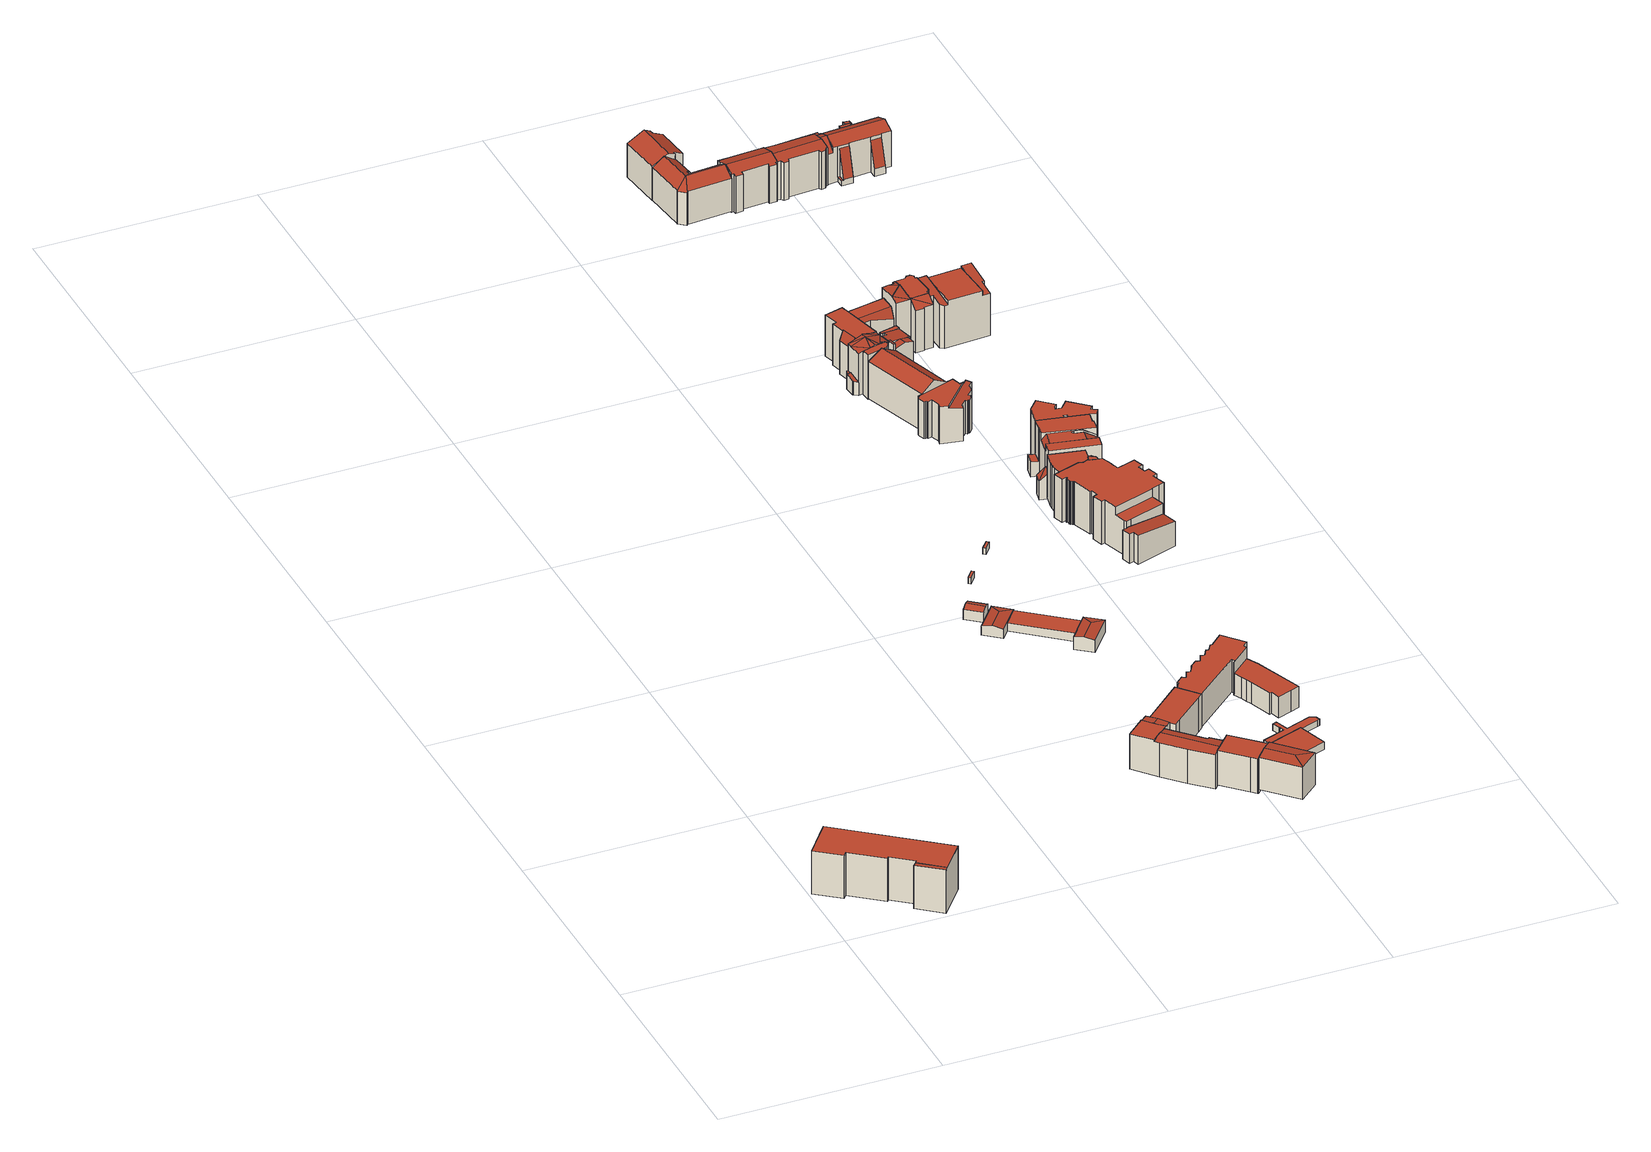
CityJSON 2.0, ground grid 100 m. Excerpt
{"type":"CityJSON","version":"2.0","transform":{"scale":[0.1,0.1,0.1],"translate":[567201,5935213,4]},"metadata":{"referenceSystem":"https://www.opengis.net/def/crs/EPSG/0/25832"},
"CityObjects":{
"building1":{"type":"Building","attributes":{"Gemeindeschluessel":"02000000","Geometrietyp2DReferenz":"3000","function":"31001_2010","roofType":"1000","measuredHeight":21.04,"storeysAboveGround":6},"geometry":[{"type":"MultiSurface","lod":"2","boundaries":[[[0,1,2,3,4]],[[5,6,7,8]],[[9,1,0,10]],[[10,0,4,11]],[[2,12,13,3]],[[14,15,16,17]],[[9,10,11,18,5,8,19,14,17,20,21]],[[22,7,6,23,13,12,24,25,16,15]],[[16,25,20,17]],[[22,15,14,19]],[[25,24,21,20]],[[9,21,24,12,2,1]],[[18,11,4,3,13,23]],[[23,6,5,18]],[[7,22,19,8]]],"semantics":{"surfaces":[{"type":"RoofSurface"},{"type":"WallSurface"},{"type":"GroundSurface"}],"values":[0,1,1,1,1,1,2,0,1,1,1,1,1,1,1]}}]},
"building2":{"type":"Building","attributes":{"Gemeindeschluessel":"02000000","Geometrietyp2DReferenz":"3000","function":"31001_1120","roofType":"3100","measuredHeight":17.61,"storeysAboveGround":5},"geometry":[{"type":"MultiSurface","lod":"2","boundaries":[[[26,27,28,29,30,31,32,33,34]],[[35,36,37,38,39,40,34,41]],[[42,43,30,44,45]],[[29,46,47,45,44]],[[43,31,30]],[[29,28,46]],[[48,27,26]],[[34,33,41]],[[49,38,37,50]],[[50,37,36,51]],[[51,36,35,52]],[[53,54,55,56]],[[56,55,57,58]],[[49,50,51,52,59,60,61,62,53,56,58]],[[39,38,49,58,57]],[[61,60,42,45,47]],[[30,29,44]],[[26,34,40]],[[59,52,35,41,33,32]],[[53,62,27,48,54]],[[62,61,47,46,28,27]],[[60,59,32,31,43,42]],[[39,57,55,54,48,26,40]]],"semantics":{"surfaces":[{"type":"RoofSurface"},{"type":"WallSurface"},{"type":"GroundSurface"}],"values":[0,0,0,0,1,1,1,1,1,1,1,1,1,2,1,1,1,1,1,1,1,1,0]}}]},
"building3":{"type":"Building","attributes":{"Gemeindeschluessel":"02000000","Geometrietyp2DReferenz":"3000","function":"31001_3210","roofType":"3100","measuredHeight":5.95,"storeysAboveGround":1},"geometry":[{"type":"MultiSurface","lod":"2","boundaries":[[[63,64,65,66]],[[64,67,68,65]],[[69,63,66,70]],[[71,68,67,72]],[[72,67,64,63,69]],[[70,66,65,68,71]],[[70,71,72,69]]],"semantics":{"surfaces":[{"type":"RoofSurface"},{"type":"WallSurface"},{"type":"GroundSurface"}],"values":[0,0,1,1,1,1,2]}}]},
"building4":{"type":"Building","attributes":{"Gemeindeschluessel":"02000000","Geometrietyp2DReferenz":"3000","function":"31001_1120","roofType":"1000","measuredHeight":16.73,"storeysAboveGround":5},"geometry":[{"type":"MultiSurface","lod":"2","boundaries":[[[73,74,75,76]],[[73,77,78,74]],[[77,79,80,78]],[[79,81,82,80]],[[82,81,83,84]],[[84,83,85,86]],[[75,86,85,76]],[[73,76,85,83,81,79,77]],[[75,74,78,80,82,84,86]]],"semantics":{"surfaces":[{"type":"WallSurface"},{"type":"GroundSurface"},{"type":"RoofSurface"}],"values":[0,0,0,0,0,0,0,1,2]}}]},
"building5":{"type":"Building","attributes":{"Gemeindeschluessel":"02000000","Geometrietyp2DReferenz":"3000","function":"31001_1010","roofType":"1000","measuredHeight":16.86,"storeysAboveGround":5},"geometry":[{"type":"MultiSurface","lod":"2","boundaries":[[[87,88,89,90]],[[90,89,91,92]],[[92,91,93,94]],[[94,93,95,96]],[[96,95,97,98]],[[98,97,99,100]],[[101,102,100,99]],[[88,87,102,101]],[[102,87,90,92,94,96,98,100]],[[88,101,99,97,95,93,91,89]]],"semantics":{"surfaces":[{"type":"WallSurface"},{"type":"GroundSurface"},{"type":"RoofSurface"}],"values":[0,0,0,0,0,0,0,0,1,2]}}]},
"building6":{"type":"Building","attributes":{"Gemeindeschluessel":"02000000","Geometrietyp2DReferenz":"3000","function":"31001_1010","roofType":"3200","measuredHeight":16.6,"storeysAboveGround":4},"geometry":[{"type":"MultiSurface","lod":"2","boundaries":[[[103,104,105,106]],[[107,108,109,110,111]],[[112,113,107,111]],[[106,105,113,112,114]],[[108,107,113,105,104]],[[114,112,111,110]],[[108,104,103,109]],[[114,110,109,103,106]]],"semantics":{"surfaces":[{"type":"RoofSurface"},{"type":"WallSurface"},{"type":"GroundSurface"}],"values":[0,1,2,1,1,1,0,0]}}]},
"building7":{"type":"Building","attributes":{"Gemeindeschluessel":"02000000","Geometrietyp2DReferenz":"3000","function":"31001_3210","roofType":"1000","measuredHeight":6.86,"storeysAboveGround":2},"geometry":[{"type":"MultiSurface","lod":"2","boundaries":[[[115,116,117]],[[118,119,120,121]],[[122,123,124]],[[120,125,126,121]],[[118,127,124,119]],[[128,117,116,125,120,119,124,123,129]],[[130,131,132,133,134,135,128,129]],[[133,132,136,127,118,121,126]],[[137,130,129,123]],[[131,130,137,138,139]],[[136,132,131,139]],[[140,134,133,126]],[[135,134,140,141,142]],[[117,128,135,142]],[[138,137,123,122]],[[138,122,124,127,136,139]],[[141,140,126,125,116,115]],[[141,115,117,142]]],"semantics":{"surfaces":[{"type":"RoofSurface"},{"type":"WallSurface"},{"type":"GroundSurface"}],"values":[0,0,0,1,1,1,2,1,1,1,1,1,1,1,0,0,0,0]}}]},
"building8":{"type":"Building","attributes":{"Gemeindeschluessel":"02000000","Geometrietyp2DReferenz":"3000","function":"31001_3074","roofType":"1000","measuredHeight":3},"geometry":[{"type":"MultiSurface","lod":"2","boundaries":[[[143,144,145,146]],[[147,148,149,150]],[[150,149,144,143]],[[149,148,145,144]],[[148,147,146,145]],[[147,150,143,146]]],"semantics":{"surfaces":[{"type":"GroundSurface"},{"type":"RoofSurface"},{"type":"WallSurface"}],"values":[0,1,2,2,2,2]}}]},
"building9":{"type":"Building","attributes":{"Gemeindeschluessel":"02000000","Geometrietyp2DReferenz":"3000","function":"31001_3074","roofType":"1000","measuredHeight":3},"geometry":[{"type":"MultiSurface","lod":"2","boundaries":[[[151,152,153,154]],[[155,156,157,158]],[[158,157,152,151]],[[157,156,153,152]],[[156,155,154,153]],[[155,158,151,154]]],"semantics":{"surfaces":[{"type":"GroundSurface"},{"type":"RoofSurface"},{"type":"WallSurface"}],"values":[0,1,2,2,2,2]}}]},
"building10":{"type":"Building","attributes":{"Gemeindeschluessel":"02000000","Geometrietyp2DReferenz":"3000","function":"31001_2140","roofType":"1000","measuredHeight":3.73,"storeysAboveGround":2},"geometry":[{"type":"MultiSurface","lod":"2","boundaries":[[[159,160,161,162]],[[162,161,163,164]],[[165,166,160,159]],[[164,163,166,165]],[[164,165,159,162]],[[166,163,161,160]]],"semantics":{"surfaces":[{"type":"WallSurface"},{"type":"GroundSurface"},{"type":"RoofSurface"}],"values":[0,0,0,0,1,2]}}]},
"building11":{"type":"Building","attributes":{"Gemeindeschluessel":"02000000","Geometrietyp2DReferenz":"3000","function":"31001_1010","roofType":"1000","measuredHeight":15.96,"storeysAboveGround":5},"geometry":[{"type":"MultiSurface","lod":"2","boundaries":[[[167,168,169,170]],[[170,169,171,172]],[[172,171,173,174]],[[174,173,175,176]],[[176,175,177,178]],[[178,177,179,180]],[[180,179,181,182]],[[182,181,183,184]],[[184,183,185,186]],[[186,185,187,188]],[[188,187,189,190]],[[190,189,191,192]],[[192,191,193,194]],[[194,193,195,196]],[[196,195,197,198]],[[198,197,199,200]],[[200,199,201,202]],[[203,204,168,167]],[[205,206,207,208]],[[208,207,209,210]],[[211,212,213,214]],[[215,216,217,218]],[[218,217,219,220]],[[221,222,223,224]],[[225,226,227,228]],[[228,227,229,230]],[[230,229,231,232]],[[233,234,235,236]],[[236,235,237,238]],[[239,233,236,238,215,218,220,203,167,170,172,174,176,178,180,182,184,186,188,190,192,194,196,198,200,202,205,208,210,240,241,221,224,225,228,230,232]],[[219,217,216,213,212,242,243,209,207,206,201,199,197,195,193,191,189,187,185,183,181,179,177,175,173,171,169,168,204]],[[243,242,241,240]],[[234,233,239,244]],[[244,239,232,231]],[[226,225,224,223]],[[215,238,237,214,213,216]],[[221,241,242,212,211,222]],[[209,243,240,210]],[[219,204,203,220]],[[201,206,205,202]],[[226,223,222,211,214,237,235,234,244,231,229,227]]],"semantics":{"surfaces":[{"type":"WallSurface"},{"type":"GroundSurface"},{"type":"RoofSurface"}],"values":[0,0,0,0,0,0,0,0,0,0,0,0,0,0,0,0,0,0,0,0,0,0,0,0,0,0,0,0,0,1,2,0,0,0,0,0,0,0,0,0,2]}}]},
"building12":{"type":"Building","attributes":{"Gemeindeschluessel":"02000000","Geometrietyp2DReferenz":"3000","function":"31001_2140","roofType":"1000","measuredHeight":3.1,"storeysAboveGround":2},"geometry":[{"type":"MultiSurface","lod":"2","boundaries":[[[245,246,247,248]],[[249,250,246,245]],[[251,252,253,254]],[[255,256,257,258]],[[258,257,252,251]],[[259,260,261,262]],[[262,261,263,264]],[[264,263,265,266]],[[266,265,250,249]],[[267,253,252,257,256,247,246,250,265,263,261,260]],[[255,258,251,254,268,259,262,264,266,249,245,248]],[[259,268,267,260]],[[268,254,253,267]],[[255,248,247,256]]],"semantics":{"surfaces":[{"type":"WallSurface"},{"type":"RoofSurface"},{"type":"GroundSurface"}],"values":[0,0,0,0,0,0,0,0,0,1,2,0,0,0]}}]},
"building13":{"type":"Building","attributes":{"Gemeindeschluessel":"02000000","Geometrietyp2DReferenz":"3000","function":"31001_1010","roofType":"3100","measuredHeight":21.93,"storeysAboveGround":5},"geometry":[{"type":"MultiSurface","lod":"2","boundaries":[[[269,270,271,272,273]],[[274,271,270,275]],[[276,274,275,277,278]],[[277,275,270,269]],[[272,271,274,276]],[[277,269,273,278]],[[272,276,278,273]]],"semantics":{"surfaces":[{"type":"WallSurface"},{"type":"GroundSurface"},{"type":"RoofSurface"}],"values":[0,1,0,0,0,2,2]}}]},
"building14":{"type":"Building","attributes":{"Gemeindeschluessel":"02000000","Geometrietyp2DReferenz":"3000","function":"31001_1100","roofType":"1000","measuredHeight":17.91,"storeysAboveGround":4},"geometry":[{"type":"MultiSurface","lod":"2","boundaries":[[[279,280,281,282]],[[282,281,283,284]],[[284,283,285,286]],[[286,285,287,288]],[[288,287,289,290]],[[291,292,293,294]],[[295,296,297,298]],[[298,297,299,300]],[[300,299,301,302]],[[302,301,303,304]],[[304,303,305,306]],[[307,308,309,310]],[[311,312,313,314]],[[315,316,317,318]],[[319,320,316,315]],[[321,322,323,324]],[[324,323,325,326]],[[326,325,327,328]],[[328,327,329,330]],[[330,329,331,332]],[[333,334,335,336]],[[336,335,337,338]],[[307,310,321,324,326,328,330,332,311,314,339,295,298,300,302,304,306,319,315,318,279,282,284,286,288,290,340,333,336,338]],[[341,313,312,331,329,327,325,323,322,309,308,337,335,334,342,291,294]],[[341,294,293,296,295,339]],[[313,341,339,314]],[[331,312,311,332]],[[309,322,321,310]],[[337,308,307,338]],[[342,334,333,340]],[[320,319,306,305]],[[340,290,289,292,291,342]],[[280,279,318,317]],[[280,317,316,320,305,303,301,299,297,296,293,292,289,287,285,283,281]]],"semantics":{"surfaces":[{"type":"WallSurface"},{"type":"GroundSurface"},{"type":"RoofSurface"}],"values":[0,0,0,0,0,0,0,0,0,0,0,0,0,0,0,0,0,0,0,0,0,0,1,2,0,0,0,0,0,0,0,0,0,2]}}]},
"building15":{"type":"Building","attributes":{"Gemeindeschluessel":"02000000","Geometrietyp2DReferenz":"3000","function":"31001_1010","roofType":"3100","measuredHeight":22.34,"storeysAboveGround":4},"geometry":[{"type":"MultiSurface","lod":"2","boundaries":[[[343,344,345,346,347]],[[348,349,350,351,352]],[[353,354,355,356]],[[355,354,357]],[[358,354,353]],[[359,360,361,358,353]],[[358,362,363,364,365,366,367]],[[368,354,358]],[[354,369,370,357]],[[369,371,370]],[[367,372,369,354]],[[368,367,354]],[[373,374,375,376,377,378,379,380,381,372,367]],[[382,383,384,385,386,387,388,389,390,391,392,393]],[[394,395,396,397]],[[398,387,399,400,401]],[[402,403,404,405,393,406]],[[404,407,408,382,405]],[[409,347,346,410]],[[343,352,351,344]],[[411,350,349,412]],[[412,349,348,413]],[[414,360,359,350,411]],[[361,362,358]],[[367,366,373]],[[415,365,364,416]],[[416,364,363,417]],[[418,377,376,419]],[[419,376,375,420]],[[420,375,374,421]],[[422,390,389,423]],[[423,389,388,424]],[[398,388,387]],[[425,385,384,426]],[[408,383,382]],[[393,392,379,406]],[[379,392,391,380]],[[379,378,397,396]],[[379,396,395,402,406]],[[427,401,400,428]],[[386,399,387]],[[410,346,345,356,355,357,370,371,429]],[[429,371,369,372,381,430]],[[431,432,418,419,420,421,415,416,417,414,411,412,413,409,410,429,430,422,423,424,427,428,425,426,433]],[[431,433,407,404,403]],[[382,393,405]],[[432,431,403,402,395,394]],[[433,426,384,383,408,407]],[[425,428,400,399,386,385]],[[427,424,388,398,401]],[[418,432,394,397,378,377]],[[422,430,381,380,391,390]],[[358,367,368]],[[415,421,374,373,366,365]],[[414,417,363,362,361,360]],[[351,350,359,353,356,345,344]],[[409,413,348,352,343,347]]],"semantics":{"surfaces":[{"type":"RoofSurface"},{"type":"WallSurface"},{"type":"GroundSurface"}],"values":[0,0,0,0,0,0,0,0,0,0,0,0,0,0,0,0,0,0,1,1,1,1,1,1,1,1,1,1,1,1,1,1,1,1,1,1,1,1,1,1,1,1,1,2,1,1,1,1,1,1,1,1,1,1,1,1,1]}}]},
"building16":{"type":"Building","attributes":{"Gemeindeschluessel":"02000000","Geometrietyp2DReferenz":"3000","function":"31001_1120","roofType":"1000","measuredHeight":14.48,"storeysAboveGround":3},"geometry":[{"type":"MultiSurface","lod":"2","boundaries":[[[434,435,436,437,438,439,440,441,442,443]],[[444,445,446,447,448,449,450,451,452,453]],[[450,437,436,451]],[[451,436,435,452]],[[452,435,434,453]],[[444,443,442,445]],[[445,442,441,446]],[[446,441,440,447]],[[447,440,439,448]],[[448,439,438,449]],[[449,438,437,450]],[[444,453,434,443]]],"semantics":{"surfaces":[{"type":"RoofSurface"},{"type":"GroundSurface"},{"type":"WallSurface"}],"values":[0,1,2,2,2,2,2,2,2,2,2,2]}}]},
"building17":{"type":"Building","attributes":{"Gemeindeschluessel":"02000000","Geometrietyp2DReferenz":"3000","function":"31001_1010","roofType":"1000","measuredHeight":20.91,"storeysAboveGround":6},"geometry":[{"type":"MultiSurface","lod":"2","boundaries":[[[454,455,456,457,458,459,460,461,462]],[[463,464,465,466]],[[467,468,469,470]],[[470,469,471,472]],[[472,471,473,474]],[[475,476,477,478]],[[479,480,481,482]],[[483,484,485,486]],[[486,485,487,488]],[[488,487,489,490]],[[490,489,491,492]],[[492,491,493,494]],[[494,493,495,496]],[[496,495,497,498]],[[498,497,499,500]],[[500,499,501,502]],[[502,501,503,504]],[[504,503,505,506]],[[506,505,507,508]],[[508,507,509,510]],[[510,509,511,512]],[[461,513,514,462]],[[515,516,517,518]],[[518,517,519,520]],[[520,519,521,522]],[[522,521,523,524]],[[524,523,525,526]],[[526,525,527,528]],[[529,460,459,530]],[[530,459,458,531]],[[531,458,457,532]],[[533,456,455,534]],[[534,455,454,535]],[[536,537,538,539]],[[539,538,540,541]],[[541,540,542,543]],[[543,542,544,545]],[[545,544,546,547]],[[547,546,548,549]],[[549,548,550,551]],[[551,550,552,553]],[[553,552,554,555]],[[555,554,556,557]],[[558,559,560,561]],[[562,563,564,565]],[[565,564,566,567]],[[511,509,507,505,503,501,499,497,495,493,491,489,487,485,484,527,525,523,521,519,517,516,514,513,568,556,554,552,550,548,546,544,542,540,538,537,569,481,480,477,476,566,564,563,473,471,469,468,465,464,560,559]],[[570,529,530,531,532,533,534,535,515,518,520,522,524,526,528,483,486,488,490,492,494,496,498,500,502,504,506,508,510,512,558,561,463,466,467,470,472,474,562,565,567,475,478,479,482,571,536,539,541,543,545,547,549,551,553,555,557]],[[515,535,454,462,514,516]],[[533,532,457,456]],[[529,570,568,513,461,460]],[[570,557,556,568]],[[536,571,569,537]],[[558,512,511,559]],[[483,528,527,484]],[[571,482,481,569]],[[479,478,477,480]],[[475,567,566,476]],[[562,474,473,563]],[[467,466,465,468]],[[463,561,560,464]]],"semantics":{"surfaces":[{"type":"RoofSurface"},{"type":"WallSurface"},{"type":"GroundSurface"}],"values":[0,1,1,1,1,1,1,1,1,1,1,1,1,1,1,1,1,1,1,1,1,1,1,1,1,1,1,1,1,1,1,1,1,1,1,1,1,1,1,1,1,1,1,1,1,1,0,2,1,1,1,1,1,1,1,1,1,1,1,1,1]}}]},
"building18":{"type":"Building","attributes":{"Gemeindeschluessel":"02000000","Geometrietyp2DReferenz":"3000","function":"31001_1010","roofType":"1000","measuredHeight":20.94,"storeysAboveGround":6},"geometry":[{"type":"MultiSurface","lod":"2","boundaries":[[[572,573,574,575]],[[575,574,576,577]],[[562,578,579,474]],[[474,579,580,472]],[[472,580,581,470]],[[470,581,582,467]],[[466,583,584,585]],[[585,584,586,587]],[[587,586,573,572]],[[588,589,590,591]],[[592,593,594,595]],[[595,594,596,597]],[[597,596,598,599]],[[600,601,602,603]],[[603,602,604,605]],[[605,604,606,607]],[[607,606,608,609]],[[609,608,610,611]],[[611,610,612,613]],[[614,615,616,617]],[[617,616,601,600]],[[618,562,474,472,470,467,466,585,587,572,575,577,619,592,595,597,599,614,617,600,603,605,607,609,611,613]],[[615,614,599,598]],[[618,613,612,591,590,620]],[[592,619,621,589,588,593]],[[583,466,467,582]],[[578,562,618,620]],[[621,619,577,576]],[[615,598,596,594,593,588,591,612,610,608,606,604,602,601,616]],[[621,576,574,573,586,584,583,582,581,580,579,578,620,590,589]]],"semantics":{"surfaces":[{"type":"WallSurface"},{"type":"GroundSurface"},{"type":"RoofSurface"}],"values":[0,0,0,0,0,0,0,0,0,0,0,0,0,0,0,0,0,0,0,0,0,1,0,0,0,0,0,0,2,2]}}]},
"building19":{"type":"Building","attributes":{"Gemeindeschluessel":"02000000","Geometrietyp2DReferenz":"3000","function":"31001_1010","roofType":"1000","measuredHeight":21.02,"storeysAboveGround":6},"geometry":[{"type":"MultiSurface","lod":"2","boundaries":[[[622,623,624,625]],[[626,627,628,629]],[[629,628,630,631]],[[632,633,634,635]],[[635,634,627,626]],[[636,624,623,637]],[[638,622,625,639]],[[640,641,642,638,639,643,632,635,626,629,631,644,645,646]],[[647,648,649,650,651,652]],[[646,645,653,654,655,656]],[[657,640,646,656]],[[653,645,644,658]],[[638,642,659,637,623,622]],[[643,639,625,624,636,660]],[[633,632,643,660]],[[659,642,641,647]],[[641,640,657,648,647]],[[644,631,630,652,651,658]],[[649,648,657,656,655]],[[650,649,655,654]],[[650,654,653,658,651]],[[659,647,652,630,628,627,634,633,660,636,637]]],"semantics":{"surfaces":[{"type":"RoofSurface"},{"type":"WallSurface"},{"type":"GroundSurface"}],"values":[0,1,1,1,1,1,1,2,1,1,1,1,1,1,1,1,1,1,0,0,0,0]}}]},
"building20":{"type":"Building","attributes":{"Gemeindeschluessel":"02000000","Geometrietyp2DReferenz":"3000","function":"31001_1120","roofType":"1000","measuredHeight":23.65,"storeysAboveGround":5},"geometry":[{"type":"MultiSurface","lod":"2","boundaries":[[[661,662,663]],[[662,664,663]],[[665,666,667,668]],[[669,670,671,672,673]],[[674,675,676,677,678,679,680,670,669]],[[681,682,683,684,675,674]],[[685,686,680,679]],[[687,688,687,689,690]],[[690,664,662,687]],[[691,678,677,692]],[[692,677,676,693]],[[694,695,696,697]],[[698,699,700,701]],[[701,700,702,703]],[[704,684,683,705]],[[705,683,682,706]],[[707,689,687,708]],[[709,665,668,661,663,710]],[[699,698,711,712,697,696]],[[713,691,692,693,704,705,706,709,710,707,708,714,715,711,698,701,703]],[[707,710,663,664,690,689]],[[667,666,681,674,669,673]],[[714,708,687,688,672,671,716,717]],[[718,686,685,713,703,702]],[[716,671,670,680,686,718]],[[715,714,717,695,694,719]],[[704,693,676,675,684]],[[691,713,685,679,678]],[[709,706,682,681,666,665]],[[662,661,668,667,673,672,688,687]],[[712,711,715,719]],[[716,718,702,700,699,696,695,717]],[[712,719,694,697]]],"semantics":{"surfaces":[{"type":"RoofSurface"},{"type":"WallSurface"},{"type":"GroundSurface"}],"values":[0,0,0,0,0,0,0,0,1,1,1,1,1,1,1,1,1,1,1,2,1,1,1,1,1,1,1,1,1,1,1,0,0]}}]},
"building21":{"type":"Building","attributes":{"Gemeindeschluessel":"02000000","Geometrietyp2DReferenz":"3000","function":"31001_1120","roofType":"1000","measuredHeight":22.22,"storeysAboveGround":5},"geometry":[{"type":"MultiSurface","lod":"2","boundaries":[[[720,721,722,723]],[[724,725,726,727]],[[727,726,728,729]],[[729,728,730,731]],[[731,730,732,733]],[[733,732,734,735]],[[735,734,736,737]],[[737,736,738,739]],[[740,741,742,743]],[[743,742,744,745]],[[745,744,746,747]],[[748,738,736,734,732,730,728,726,725,746,744,742,741,749,750,751,752,753,722,721]],[[724,727,729,731,733,735,737,739,754,720,723,755,756,757,758,759,740,743,745,747]],[[720,754,748,721]],[[756,755,753,752]],[[724,747,746,725]],[[740,759,749,741]],[[757,756,752,751]],[[754,739,738,748]],[[759,758,750,749]],[[758,757,751,750]],[[755,723,722,753]]],"semantics":{"surfaces":[{"type":"WallSurface"},{"type":"RoofSurface"},{"type":"GroundSurface"}],"values":[0,0,0,0,0,0,0,0,0,0,0,1,2,0,0,0,0,0,0,0,0,0]}}]},
"building22":{"type":"Building","attributes":{"Gemeindeschluessel":"02000000","Geometrietyp2DReferenz":"3000","function":"31001_1010","roofType":"3100","measuredHeight":20.25,"storeysAboveGround":6},"geometry":[{"type":"MultiSurface","lod":"2","boundaries":[[[760,761,762,763]],[[761,764,765,766,767,768,769,762]],[[770,760,763,771]],[[772,769,768,773]],[[773,768,767,774]],[[774,767,766,775]],[[775,766,765,776]],[[776,765,764,777]],[[777,764,761,760,770]],[[771,763,762,769,772]],[[771,772,773,774,775,776,777,770]]],"semantics":{"surfaces":[{"type":"RoofSurface"},{"type":"WallSurface"},{"type":"GroundSurface"}],"values":[0,0,1,1,1,1,1,1,1,1,2]}}]},
"building23":{"type":"Building","attributes":{"Gemeindeschluessel":"02000000","Geometrietyp2DReferenz":"3000","function":"31001_1120","roofType":"3100","measuredHeight":19.73,"storeysAboveGround":5},"geometry":[{"type":"MultiSurface","lod":"2","boundaries":[[[778,779,780]],[[781,780,782,783]],[[784,778,780,781]],[[785,786,778,784]],[[787,788,789,790]],[[790,789,791,792]],[[785,784,781,783,793,794,787,790,792,795,796]],[[797,794,793,798,799]],[[800,795,792,791,801]],[[796,795,800,802,803]],[[786,785,796,803]],[[788,787,794,797]],[[798,793,783,782]],[[800,801,779,804,802]],[[786,803,802,804,779,778]],[[788,797,799,805,779,801,791,789]],[[798,782,780,779,805,799]]],"semantics":{"surfaces":[{"type":"RoofSurface"},{"type":"WallSurface"},{"type":"GroundSurface"}],"values":[0,1,1,1,1,1,2,1,1,1,1,1,1,0,0,0,0]}}]},
"building24":{"type":"Building","attributes":{"Gemeindeschluessel":"02000000","Geometrietyp2DReferenz":"3000","function":"31001_1120","roofType":"1000","measuredHeight":25.08,"storeysAboveGround":4},"geometry":[{"type":"MultiSurface","lod":"2","boundaries":[[[806,807,808,809]],[[810,811,812]],[[813,814,815]],[[816,817,818,819,813,815]],[[806,812,820,807]],[[821,822,823]],[[824,825,826,827]],[[827,826,828,829]],[[829,828,830,831]],[[831,830,832,833]],[[814,834,835,815]],[[836,835,837]],[[838,819,818,839]],[[839,818,817,840]],[[840,817,816,841]],[[842,843,844,845]],[[846,810,812,806,809,847]],[[838,839,840,841,848,846,847,849,850,851,842,845,824,827,829,831,833]],[[837,835,852,835,834,832,830,828,826,825,844,843,853,822,821]],[[846,848,852,835,836,811,810]],[[822,853,851,850,854,823]],[[838,833,832,834,814,813,819]],[[848,841,816,815,835,852]],[[844,825,824,845]],[[853,843,842,851]],[[854,850,849,855]],[[837,821,807,820]],[[849,847,809,808,855]],[[854,855,808,807,821,823]],[[812,811,836,837,820]]],"semantics":{"surfaces":[{"type":"RoofSurface"},{"type":"WallSurface"},{"type":"GroundSurface"}],"values":[0,0,0,0,1,1,1,1,1,1,1,1,1,1,1,1,1,2,0,1,1,1,1,1,1,1,1,1,0,0]}}]},
"building25":{"type":"Building","attributes":{"Gemeindeschluessel":"02000000","Geometrietyp2DReferenz":"3000","function":"31001_1120","roofType":"3100","measuredHeight":20.2,"storeysAboveGround":6},"geometry":[{"type":"MultiSurface","lod":"2","boundaries":[[[856,857,858,859,860,861,862,863]],[[864,865,866,867]],[[868,869,870,871]],[[871,870,872,873]],[[874,863,862,875]],[[875,862,861,876]],[[876,861,860,877]],[[877,860,859,878]],[[878,859,858,879]],[[856,880,881,857]],[[882,883,884,885]],[[885,884,886,887]],[[888,889,890,891]],[[891,890,892,893]],[[893,892,894,895]],[[895,894,896,897]],[[897,896,898,899]],[[899,898,900,901]],[[868,871,873,864,867,902,874,875,876,877,878,879,882,885,887,888,891,893,895,897,899,901]],[[888,887,886,903,889]],[[874,902,880,856,863]],[[882,879,858,857,881,883]],[[869,868,901,900]],[[864,873,872,904,865]],[[880,902,867,866]],[[904,872,870,869,900,898,896,894,892,890,889,903]],[[904,903,886,884,883,881,880,866,865]]],"semantics":{"surfaces":[{"type":"RoofSurface"},{"type":"WallSurface"},{"type":"GroundSurface"}],"values":[0,1,1,1,1,1,1,1,1,1,1,1,1,1,1,1,1,1,2,1,1,1,1,1,1,0,0]}}]},
"building26":{"type":"Building","attributes":{"Gemeindeschluessel":"02000000","Geometrietyp2DReferenz":"3000","function":"31001_1120","roofType":"1000","measuredHeight":23.82,"storeysAboveGround":4},"geometry":[{"type":"MultiSurface","lod":"2","boundaries":[[[905,906,907,908]],[[909,910,911,912,913,914,915,916,917,918]],[[915,919,920,921,922,923]],[[924,925,926,927]],[[921,928,929,930,931,932,933,934,935,936,937]],[[938,908,907,939]],[[905,918,917,906]],[[923,916,915]],[[940,913,912,941]],[[941,912,911,942]],[[942,911,910,943]],[[943,910,909,944]],[[921,920,928]],[[914,919,915]],[[945,927,926,946]],[[924,935,934,925]],[[947,933,932,948]],[[948,932,931,949]],[[949,931,930,950]],[[950,930,929,951]],[[921,937,922]],[[940,941,942,943,944,938,939,952,953,945,946,947,948,949,950,951]],[[953,952,916,923,922,937,936]],[[940,951,929,928,920,919,914,913]],[[945,953,936,935,924,927]],[[947,946,926,925,934,933]],[[938,944,909,918,905,908]],[[952,939,907,906,917,916]]],"semantics":{"surfaces":[{"type":"RoofSurface"},{"type":"WallSurface"},{"type":"GroundSurface"}],"values":[0,0,0,0,0,1,1,1,1,1,1,1,1,1,1,1,1,1,1,1,1,2,1,1,1,1,1,1]}}]},
"building27":{"type":"Building","attributes":{"Gemeindeschluessel":"02000000","Geometrietyp2DReferenz":"3000","function":"31001_1010","roofType":"3100","measuredHeight":19.55,"storeysAboveGround":5},"geometry":[{"type":"MultiSurface","lod":"2","boundaries":[[[954,955,956,957]],[[958,959,960,961]],[[961,960,962,963]],[[963,962,964,965]],[[965,964,889,966]],[[967,968,969,970]],[[971,972,973,974]],[[975,976,977,978]],[[978,977,979,980]],[[980,979,981,982]],[[983,984,985,986]],[[986,985,987,988]],[[989,990,991,992]],[[992,991,993,994]],[[994,993,995,996]],[[996,995,997,998]],[[971,974,958,961,963,965,966,999,1000,1001,954,957,975,978,980,982,1002,1003,1004,983,986,988,989,992,994,996,998]],[[1005,967,970,1006,1007,981,979,977,976,956,955]],[[1008,1009,987,985,984,1010,969,968,1011]],[[973,972,997,995,993,991,990,1009,1008,889,964,962,960,959]],[[956,976,975,957]],[[1008,1011,999,966,889]],[[1006,970,969,1010,1004,1003]],[[989,988,987,1009,990]],[[981,1007,1002,982]],[[997,972,971,998]],[[1010,984,983,1004]],[[1011,968,967,1000,999]],[[967,1005,1001,1000]],[[1007,1006,1003,1002]],[[973,959,958,974]],[[1005,955,954,1001]]],"semantics":{"surfaces":[{"type":"WallSurface"},{"type":"GroundSurface"},{"type":"RoofSurface"}],"values":[0,0,0,0,0,0,0,0,0,0,0,0,0,0,0,0,1,2,2,2,0,0,0,0,0,0,0,0,0,0,0,0]}}]},
"building28":{"type":"Building","attributes":{"Gemeindeschluessel":"02000000","Geometrietyp2DReferenz":"3000","function":"31001_1120","roofType":"3100","measuredHeight":19.78,"storeysAboveGround":6},"geometry":[{"type":"MultiSurface","lod":"2","boundaries":[[[1012,1013,1014,1015,1016]],[[1013,1012,1017,1018]],[[1019,1020,1021,1018,1017]],[[1022,1023,1024,1025]],[[1026,1027,1028,1029]],[[1027,1030,1031,1028]],[[1032,1033,1034,1035]],[[1036,1037,1038,1039,1040,1041,1042]],[[1043,1044,1045,1037,1046,1047]],[[1048,1049,1050,1051]],[[1052,1053,1054,1055]],[[1014,1056,1015]],[[1020,1057,1021]],[[1058,1059,1060,1061]],[[1049,1022,1025,1050]],[[1062,1026,1029,1063]],[[1064,1031,1030,1065]],[[1047,1066,1067,1043]],[[1055,1034,1033,1052]],[[1068,1042,1041,1069]],[[1069,1041,1040,1070]],[[1070,1040,1039,1071]],[[1072,1036,1042,1068]],[[1037,1045,1038]],[[1043,1067,1073,1044]],[[1074,1044,1073,1075,1076]],[[1077,1078,1079,1080]],[[1081,1082,1083,1084]],[[1085,1014,1013,1018,1021]],[[1086,1087,1065,1030,1027,1026,1062,1088,1089]],[[1076,1075,1087,1086,1090,1078,1077]],[[1091,1092,1093,1094,1095,1079,1078,1090,1085,1021,1057,1096,1097]],[[1085,1090,1086,1089,1056,1014]],[[1098,1099,1100,1101,1102,1103,1104,1105,1106,1107,1108,1081,1084,1109,1058,1061,1110,1111,1112,1113,1072,1068,1069,1070,1071,1074,1076,1077,1080]],[[1114,1088,1062,1063,1064,1065,1087,1075,1073,1067,1066,1115,1116,1117,1060,1059,1118,1083,1082]],[[1106,1105,1019,1017,1012,1016]],[[1083,1118,1109,1084]],[[1088,1114,1108,1107,1056,1089]],[[1117,1116,1111,1110]],[[1101,1100,1093,1092]],[[1098,1080,1079,1095,1054,1053]],[[1072,1113,1046,1037,1036]],[[1074,1071,1039,1038,1045,1044]],[[1099,1098,1053,1052,1033,1032]],[[1100,1099,1032,1035,1094,1093]],[[1095,1094,1035,1034,1055,1054]],[[1113,1112,1115,1066,1047,1046]],[[1116,1115,1112,1111]],[[1064,1063,1029,1028,1031]],[[1103,1102,1023,1022,1049,1048]],[[1102,1101,1092,1091,1024,1023]],[[1118,1059,1058,1109]],[[1060,1117,1110,1061]],[[1104,1103,1048,1051,1097,1096]],[[1091,1097,1051,1050,1025,1024]],[[1114,1082,1081,1108]],[[1105,1104,1096,1057,1020,1019]],[[1107,1106,1016,1015,1056]]],"semantics":{"surfaces":[{"type":"RoofSurface"},{"type":"WallSurface"},{"type":"GroundSurface"}],"values":[0,0,0,0,0,0,0,0,0,0,0,1,1,1,1,1,1,1,1,1,1,1,1,1,1,1,1,1,1,1,1,0,0,2,0,1,1,1,1,1,1,1,1,1,1,1,1,1,1,1,1,1,1,1,1,1,1,1]}}]}
},
"vertices":[
[451,4,228],[452,4,228],[466,22,226],[359,106,226],[344,88,228],[274,189,17],[274,189,227],[267,180,227],[267,180,17],[452,4,17],[451,4,17],[344,88,17],[466,22,227],[359,106,227],[113,269,17],[113,269,227],[5,354,227],[5,354,17],[366,116,17],[129,289,17],[122,501,17],[567,150,17],[129,289,227],[366,116,227],[567,150,227],[122,501,227],
[1697,658,185],[1712,672,185],[1722,681,185],[1697,707,185],[1672,734,185],[1647,761,185],[1564,688,185],[1637,606,185],[1660,627,185],[1653,587,179],[1737,497,178],[1825,412,179],[1839,428,183],[1860,450,189],[1679,643,189],[1637,606,179],[1677,787,181],[1647,761,181],[1685,721,186],[1713,746,186],[1722,681,181],[1749,705,181],[1712,672,181],[1839,428,13],[1825,412,13],[1737,497,13],[1653,587,13],[1843,535,13],[1843,535,181],[1853,543,178],[1853,543,13],[1902,497,178],[1902,497,13],[1564,688,13],[1677,787,13],[1749,705,13],[1712,672,13],
[1453,1926,54],[1473,1951,65],[1407,2005,65],[1386,1979,54],[1493,1977,54],[1427,2030,54],[1453,1926,6],[1386,1979,6],[1427,2030,6],[1493,1977,6],
[1766,686,11],[1766,686,178],[1687,775,178],[1687,775,11],[1792,708,11],[1792,708,178],[1927,827,11],[1927,827,178],[1954,850,11],[1954,850,178],[1881,933,11],[1881,933,178],[1874,941,11],[1874,941,178],
[2030,413,20],[2030,413,189],[2051,393,189],[2051,393,20],[2054,390,189],[2054,390,20],[1969,303,189],[1969,303,20],[1965,306,189],[1965,306,20],[1943,327,189],[1943,327,20],[1839,428,189],[1839,428,20],[1921,518,189],[1921,518,20],
[2107,247,205],[2190,247,196],[2054,390,196],[2012,347,205],[2194,243,39],[2194,243,196],[2106,166,197],[2105,164,196],[2105,164,39],[1969,303,39],[2054,390,39],[1969,303,196],
[1512,1902,58],[1577,1909,48],[1505,1967,48],[1747,1649,43],[1808,1724,43],[1578,1909,43],[1517,1833,43],[1815,1660,72],[1880,1667,63],[1808,1724,63],[1578,1909,48],[1517,1833,48],[1747,1649,63],[1505,1967,3],[1880,1667,3],[1782,1545,3],[1711,1602,3],[1748,1648,3],[1517,1833,3],[1482,1790,3],[1409,1848,3],[1748,1648,63],[1782,1545,63],[1747,1574,72],[1711,1602,63],[1482,1790,48],[1445,1819,58],[1409,1848,48],
[1507,2175,29],[1496,2184,29],[1526,2222,29],[1536,2213,29],[1536,2213,59],[1526,2222,59],[1496,2184,59],[1507,2175,59],
[1652,2357,24],[1641,2367,24],[1671,2403,24],[1682,2394,24],[1682,2394,54],[1671,2403,54],[1641,2367,54],[1652,2357,54],
[2131,554,35],[2131,554,72],[2289,610,72],[2289,610,35],[2335,474,72],[2335,474,35],[2176,419,35],[2176,419,72],
[1881,933,18],[1881,933,177],[1895,957,177],[1895,957,18],[1901,964,177],[1901,964,18],[1896,970,177],[1896,970,18],[1930,1000,177],[1930,1000,18],[1935,994,177],[1935,994,18],[1946,990,177],[1946,990,18],[1962,1026,177],[1962,1026,18],[1979,1023,177],[1979,1023,18],[1999,1056,177],[1999,1056,18],[1997,1058,177],[1997,1058,18],[2029,1086,177],[2029,1086,18],[2032,1082,177],[2032,1082,18],[2047,1079,177],[2047,1079,18],[2063,1115,177],[2063,1115,18],[2081,1111,177],[2081,1111,18],[2098,1142,177],[2098,1142,18],[2111,1139,177],[2111,1139,18],[1954,850,18],[1954,850,177],[2130,1171,18],[2130,1171,177],[2140,1170,177],[2140,1170,18],[2195,1221,177],[2195,1221,18],[2260,1094,122],[2260,1094,177],[2168,1013,177],[2168,1013,122],[2168,1014,18],[2168,1014,177],[2176,1021,177],[2176,1021,18],[2168,1038,177],[2168,1038,18],[2288,1041,18],[2288,1041,122],[2293,1028,122],[2293,1028,18],[2373,822,18],[2373,822,122],[2333,807,122],[2333,807,18],[2267,784,122],[2267,784,18],[2253,826,122],[2253,826,18],[2206,926,18],[2206,926,122],[2197,948,122],[2197,948,18],[2185,976,122],[2185,976,18],[2244,823,18],[2275,1129,18],[2252,1109,18],[2252,1109,177],[2275,1129,177],[2244,823,122],
[2118,594,34],[2118,594,65],[2222,631,65],[2222,631,34],[2131,554,34],[2131,554,65],[2199,689,34],[2199,689,65],[2218,695,65],[2218,695,34],[2214,654,34],[2214,654,65],[2212,653,65],[2212,653,34],[2356,676,34],[2356,676,65],[2381,665,65],[2381,665,34],[2388,645,65],[2388,645,34],[2377,641,65],[2377,641,34],[2239,635,65],[2239,635,34],
[1813,3650,192],[1813,3650,14],[1676,3619,14],[1676,3619,194],[1743,3634,233],[1781,3309,14],[1907,3352,14],[1781,3309,194],[1907,3352,196],[1845,3331,233],
[1763,3297,16],[1763,3297,195],[1761,3302,195],[1761,3302,16],[1781,3309,195],[1781,3309,16],[1907,3352,195],[1907,3352,16],[1939,3362,195],[1939,3362,16],[1953,3319,195],[1953,3319,16],[1971,3325,186],[1971,3325,195],[1845,3184,195],[1845,3184,186],[1808,3192,16],[1808,3192,195],[1812,3213,195],[1812,3213,16],[1799,3253,195],[1799,3253,16],[1781,3246,195],[1781,3246,16],[1778,3253,195],[1778,3253,16],[1773,3252,195],[1773,3252,16],[1988,3281,16],[1988,3281,178],[1962,3253,178],[1962,3253,16],[1934,3221,16],[1934,3221,178],[1908,3193,178],[1908,3193,16],[1754,3282,16],[1754,3282,195],[1758,3295,195],[1758,3295,16],[1764,3255,16],[1764,3255,195],[1971,3245,16],[1971,3245,176],[1967,3241,176],[1967,3241,16],[1971,3238,175],[1971,3238,16],[1953,3218,175],[1953,3218,16],[1948,3220,176],[1948,3220,16],[1943,3214,176],[1943,3214,16],[1991,3346,16],[1991,3346,186],[2010,3330,181],[2010,3330,16],[1990,3308,181],[1990,3308,16],[1904,3172,16],[1972,3325,16],[1904,3172,176],[1972,3325,186],
[1626,3718,78],[1644,3722,78],[1641,3744,83],[1634,3742,83],[1626,3724,79],[1632,3674,76],[1635,3672,75],[1652,3660,72],[1644,3722,85],[1626,3718,85],[1644,3722,212],[1715,3738,232],[1642,3744,213],[1641,3744,212],[1711,3760,232],[1704,3662,226],[1652,3660,212],[1671,3664,217],[1672,3654,217],[1672,3654,226],[1676,3619,226],[1771,3641,226],[1783,3662,226],[1779,3679,226],[1751,3673,226],[1728,3667,232],[1785,3755,212],[1712,3761,232],[1780,3776,212],[1785,3754,212],[1779,3679,218],[1778,3680,218],[1763,3691,222],[1784,3696,216],[1793,3687,214],[1794,3683,214],[1802,3684,212],[1790,3736,212],[1789,3736,212],[1876,3702,206],[1891,3705,204],[1891,3707,204],[1899,3709,202],[1883,3778,202],[1861,3773,206],[1803,3759,214],[1808,3752,214],[1811,3741,214],[1790,3736,217],[1802,3684,217],[1845,3694,210],[1803,3648,226],[1810,3650,226],[1802,3684,226],[1794,3683,226],[1803,3759,206],[1883,3778,206],[1878,3799,206],[1798,3780,206],[1810,3650,200],[1813,3650,201],[1859,3661,212],[1851,3696,212],[1802,3684,200],[1899,3671,202],[1891,3705,202],[1626,3724,9],[1634,3742,9],[1652,3660,9],[1635,3672,9],[1632,3674,9],[1671,3664,9],[1783,3662,9],[1771,3641,9],[1676,3619,9],[1793,3687,9],[1784,3696,9],[1763,3691,9],[1778,3680,9],[1811,3741,9],[1808,3752,9],[1803,3759,9],[1899,3709,9],[1891,3707,9],[1798,3780,9],[1878,3799,9],[1780,3776,9],[1789,3736,9],[1813,3650,9],[1803,3648,9],[1899,3671,9],
[2197,2135,153],[2176,2128,156],[2176,2125,156],[2154,2117,158],[2168,2077,158],[2188,2084,156],[2197,2056,156],[2388,2120,134],[2366,2192,134],[2365,2191,134],[2365,2191,14],[2366,2192,14],[2388,2120,14],[2197,2056,14],[2188,2084,14],[2168,2077,14],[2154,2117,14],[2176,2125,14],[2176,2128,14],[2197,2135,14],
[2171,2141,185],[2176,2128,185],[2197,2135,185],[2365,2191,185],[2361,2204,185],[2355,2220,185],[2348,2243,185],[2344,2254,185],[2155,2190,185],[2041,2517,15],[2041,2517,224],[2046,2519,224],[2046,2519,15],[2087,2532,15],[2087,2532,224],[2145,2552,224],[2145,2552,15],[2166,2547,224],[2166,2547,15],[2177,2551,224],[2177,2551,15],[2209,2549,15],[2209,2549,224],[2247,2543,224],[2247,2543,15],[2265,2492,15],[2265,2492,224],[2270,2476,224],[2270,2476,15],[2074,2431,15],[2074,2431,224],[2073,2430,224],[2073,2430,15],[2069,2431,224],[2069,2431,15],[2070,2434,224],[2070,2434,15],[2063,2438,224],[2063,2438,15],[2061,2436,224],[2061,2436,15],[2057,2440,224],[2057,2440,15],[2060,2442,224],[2060,2442,15],[2055,2456,224],[2055,2456,15],[2052,2456,224],[2052,2456,15],[2052,2460,224],[2052,2460,15],[2055,2460,224],[2055,2460,15],[2059,2468,224],[2059,2468,15],[2056,2470,224],[2056,2470,15],[2057,2470,224],[2057,2470,15],[2344,2254,224],[2155,2190,224],[2133,2256,15],[2133,2256,224],[2119,2251,224],[2119,2251,15],[2102,2300,224],[2102,2300,15],[2116,2305,224],[2116,2305,15],[2123,2307,224],[2123,2307,15],[2112,2340,224],[2112,2340,15],[2105,2338,224],[2105,2338,15],[2348,2243,15],[2355,2220,15],[2361,2204,15],[2365,2191,15],[2197,2135,15],[2176,2128,15],[2171,2141,15],[2341,2473,15],[2341,2473,224],[2362,2480,224],[2362,2480,15],[2379,2430,224],[2379,2430,15],[2358,2423,224],[2358,2423,15],[2369,2389,224],[2369,2389,15],[2390,2396,224],[2390,2396,15],[2406,2348,224],[2406,2348,15],[2386,2341,224],[2386,2341,15],[2397,2308,224],[2397,2308,15],[2407,2278,224],[2407,2278,15],[2383,2270,224],[2383,2270,15],[2036,2464,15],[2036,2464,224],[2020,2510,224],[2020,2510,15],[2189,2555,15],[2189,2555,224],[2191,2555,224],[2191,2555,15],[2209,2551,224],[2209,2551,15],[2344,2256,224],[2278,2452,224],[2344,2256,15],[2278,2452,15],
[2039,2554,15],[2039,2554,225],[2039,2573,225],[2039,2573,15],[2039,2589,225],[2039,2589,15],[2189,2555,225],[2177,2551,225],[2166,2547,225],[2145,2552,225],[2087,2532,225],[2046,2519,225],[2045,2521,225],[2045,2521,15],[2044,2520,225],[2044,2520,15],[2208,2624,195],[2208,2624,225],[2199,2573,225],[2199,2573,195],[2231,2619,15],[2231,2619,195],[2229,2614,195],[2229,2614,15],[2236,2613,195],[2236,2613,15],[2242,2609,195],[2242,2609,15],[2248,2590,15],[2248,2590,195],[2245,2583,195],[2245,2583,15],[2240,2578,195],[2240,2578,15],[2233,2575,195],[2233,2575,15],[2232,2572,195],[2232,2572,15],[2204,2577,195],[2204,2577,15],[2203,2573,195],[2203,2573,15],[2246,2604,15],[2246,2604,195],[2249,2598,195],[2249,2598,15],[2196,2573,15],[2053,2655,15],[2196,2573,225],[2053,2655,225],
[1659,3748,182],[1677,3752,227],[1656,3828,227],[1639,3824,182],[1638,3972,17],[1638,3972,217],[1723,3994,217],[1723,3994,17],[1727,3980,217],[1727,3980,17],[1639,3898,17],[1639,3898,217],[1657,3903,217],[1657,3903,17],[1656,3828,217],[1677,3752,217],[1659,3748,17],[1639,3824,17],[1809,3897,17],[1752,3886,17],[1780,3776,17],[1657,3829,17],[1831,4001,17],[1907,4007,17],[1914,3904,17],[1752,3886,217],[1752,3886,189],[1749,3898,213],[1733,3961,214],[1728,3981,197],[1728,3981,217],[1907,4007,203],[1908,3994,214],[1912,3928,213],[1914,3904,166],[1809,3897,190],[1831,4001,197],[1780,3776,217],[1657,3829,217],
[2058,2654,133],[2067,2706,133],[2020,2662,97],[2031,2713,97],[2275,2610,243],[2285,2661,243],[2067,2706,243],[2058,2654,243],[2087,2702,236],[2101,2780,236],[2082,2785,209],[2070,2722,208],[2067,2706,208],[2236,2671,239],[2246,2729,239],[2208,2737,238],[2202,2747,238],[2213,2752,238],[2249,2745,239],[2250,2747,239],[2285,2661,212],[2286,2665,212],[2295,2670,208],[2303,2716,208],[2306,2734,208],[2307,2735,208],[2067,2706,80],[2070,2722,80],[2031,2714,80],[2031,2713,80],[2213,2752,7],[2202,2747,7],[2208,2737,7],[2088,2825,80],[2088,2825,243],[2098,2881,243],[2098,2881,80],[2318,2836,7],[2318,2836,243],[2309,2787,243],[2309,2787,7],[2314,2781,243],[2314,2781,7],[2303,2716,7],[2295,2670,7],[2286,2665,7],[2031,2714,7],[2067,2706,7],[2275,2610,7],[2020,2662,7],[2066,2887,7],[2066,2887,80],[2306,2734,7],[2090,2825,7],[2055,2832,7],[2082,2785,243],[2090,2825,243],[2307,2735,243],[2055,2832,80],
[2101,2880,5],[2101,2880,227],[2123,2987,227],[2123,2987,5],[2358,2850,5],[2358,2850,227],[2328,2857,227],[2328,2857,5],[2324,2835,227],[2324,2835,5],[2318,2836,227],[2318,2836,5],[2235,2853,227],[2235,2853,5],[2242,2888,227],[2242,2888,5],[2226,2891,227],[2226,2891,5],[2223,2872,227],[2223,2872,5],[2278,2984,5],[2278,2984,227],[2362,2909,227],[2362,2909,5],[2348,2892,227],[2348,2892,5],[2371,2875,227],[2371,2875,5],[2204,2859,227],[2242,2944,227],[2215,2948,227],[2219,2961,227],[2233,2977,227],[2167,3036,227],[2204,2859,5],[2167,3036,5],[2233,2977,5],[2219,2961,5],[2215,2948,5],[2242,2944,5],
[1449,5303,183],[1527,5313,221],[1503,5511,221],[1424,5501,183],[1557,5318,206],[1555,5336,207],[1603,5343,183],[1583,5504,183],[1535,5498,206],[1533,5515,206],[1449,5303,18],[1424,5501,18],[1533,5515,18],[1535,5498,18],[1583,5504,18],[1603,5343,18],[1555,5336,18],[1557,5318,18],
[1506,5075,177],[1527,5141,216],[1472,5102,177],[1472,5102,19],[1475,5106,179],[1475,5106,19],[1506,5075,19],[1510,5081,19],[1510,5081,180],[1578,5209,19],[1578,5209,177],[1561,5205,188],[1561,5205,19],[1563,5191,188],[1563,5191,19],[1449,5303,19],[1563,5318,19],[1704,5201,19],[1712,5096,19],[1563,5318,177],[1449,5303,179],[1505,5310,216],[1704,5201,187],[1564,5191,187],[1708,5154,216],[1712,5096,180],[1587,5145,216],[1519,5205,216],
[1913,3918,264],[1976,3987,264],[1932,4010,260],[1907,4007,258],[1915,3884,253],[1982,3888,252],[1913,3918,267],[2067,3855,226],[2064,3895,257],[1983,3888,257],[1986,3844,221],[2025,3847,221],[2025,3852,225],[2067,3855,225],[1976,3987,267],[1973,4027,258],[1973,4029,258],[1973,4029,257],[2059,4036,16],[2059,4036,258],[2060,4020,258],[2060,4020,16],[2066,4021,258],[2066,4021,16],[2074,3918,258],[2074,3918,16],[2064,3906,258],[2064,3906,16],[2064,3895,258],[1983,3888,258],[1983,3888,252],[1980,3925,258],[2067,3855,16],[2025,3852,16],[2025,3847,16],[1986,3844,16],[2031,4045,16],[2031,4045,258],[2047,4046,258],[2047,4046,16],[1915,3884,16],[1907,4007,16],[1983,3889,16],[1963,4013,16],[1962,4028,16],[2020,4033,16],[1983,3889,258],[2020,4033,258],[1962,4028,257],[1963,4013,260],
[1748,5222,80],[1900,5233,80],[1897,5277,75],[1884,5276,75],[1883,5284,74],[1753,5275,74],[1753,5269,75],[1745,5268,75],[1704,5201,16],[1704,5201,201],[1703,5219,196],[1703,5219,16],[1723,5082,16],[1723,5082,196],[1722,5097,200],[1722,5097,16],[1712,5096,200],[1712,5096,16],[1745,5268,16],[1753,5269,16],[1753,5275,16],[1883,5284,16],[1884,5276,16],[1897,5277,16],[1748,5222,196],[1900,5233,196],[1900,5230,16],[1900,5230,197],[1912,5231,197],[1912,5231,16],[1913,5227,198],[1913,5227,16],[1921,5109,16],[1921,5109,200],[1913,5108,200],[1913,5108,16],[1914,5097,196],[1914,5097,16],[1881,5095,196],[1881,5095,16],[1880,5107,200],[1880,5107,16],[1758,5099,200],[1758,5099,16],[1759,5085,196],[1759,5085,16],[1748,5222,16],[1917,5165,218],[1708,5150,218],
[2066,4021,228],[2111,4024,228],[2109,4052,191],[2064,4048,191],[2074,3918,235],[2075,3904,233],[2089,3905,233],[2093,3846,224],[2110,3833,221],[2125,3834,221],[2116,3963,242],[2111,4023,252],[2111,4024,252],[2066,4021,252],[2125,3834,242],[2282,3845,242],[2273,3978,242],[2269,4034,242],[2111,4023,242],[2270,4035,228],[2316,4038,228],[2314,4065,190],[2268,4062,190],[2282,3845,219],[2318,3847,219],[2313,3923,232],[2324,3923,232],[2322,3948,236],[2316,4037,252],[2316,4038,252],[2270,4035,252],[2270,4034,252],[2269,4034,252],[2064,4048,13],[2109,4052,13],[2110,3833,13],[2093,3846,13],[2089,3905,13],[2075,3904,13],[2074,3918,13],[2268,4062,13],[2314,4065,13],[2316,4037,13],[2322,3948,13],[2324,3923,13],[2313,3923,13],[2318,3847,13],[2111,4023,13],[2270,4034,13],
[1909,5277,14],[1909,5277,79],[1903,5363,79],[1903,5363,14],[1966,5096,14],[1966,5096,197],[1944,5094,197],[1944,5094,14],[1935,5107,200],[1935,5107,14],[1921,5106,200],[1921,5106,14],[1921,5109,14],[1959,5230,79],[1959,5230,197],[2104,5241,197],[2104,5241,79],[2109,5120,14],[2109,5120,199],[1972,5110,200],[1972,5110,14],[2097,5376,14],[2097,5376,79],[2126,5378,79],[2126,5378,14],[2132,5378,79],[2132,5378,14],[2138,5293,79],[2138,5293,14],[2107,5240,14],[2107,5240,197],[2135,5242,197],[2135,5242,14],[2142,5242,197],[2142,5242,14],[2150,5127,14],[2150,5127,200],[2151,5123,199],[2151,5123,14],[2144,5123,199],[2144,5123,14],[2137,5111,197],[2137,5111,14],[2118,5108,197],[2118,5108,14],[1913,5227,14],[1959,5230,14],[1956,5280,14],[2104,5290,14],[2101,5290,14],[2104,5239,14],[1956,5280,79],[2101,5290,79],[2104,5290,79],[1918,5159,209],[2147,5177,209],[2104,5239,197],[1913,5227,197],
[2143,5227,198],[2171,5229,198],[2171,5231,194],[2170,5244,163],[2142,5242,163],[2146,5184,214],[2174,5186,214],[2150,5127,162],[2178,5129,162],[2174,5183,211],[2209,5096,45],[2252,5099,45],[2250,5134,176],[2207,5131,176],[2243,5250,78],[2292,5253,88],[2287,5312,88],[2239,5308,78],[2340,5257,78],[2335,5317,78],[2352,5107,53],[2400,5110,53],[2398,5144,172],[2349,5141,172],[2379,5436,44],[2380,5425,44],[2416,5428,40],[2415,5441,40],[2407,5441,41],[2404,5489,41],[2375,5487,44],[2381,5393,44],[2418,5396,44],[2416,5428,44],[2380,5423,44],[2379,5423,44],[2201,5096,39],[2209,5096,39],[2207,5131,39],[2198,5130,39],[2400,5110,39],[2402,5110,39],[2399,5145,39],[2398,5144,39],[2170,5244,189],[2178,5129,189],[2186,5409,16],[2186,5409,77],[2230,5413,77],[2230,5413,16],[2243,5250,77],[2239,5308,77],[2335,5317,77],[2340,5257,77],[2379,5423,77],[2381,5393,77],[2375,5487,16],[2404,5489,16],[2407,5441,16],[2415,5441,16],[2379,5436,16],[2418,5396,77],[2418,5396,16],[2426,5397,77],[2426,5397,16],[2444,5148,16],[2444,5148,189],[2399,5145,189],[2399,5145,16],[2152,5303,16],[2152,5303,77],[2147,5374,77],[2147,5374,16],[2174,5187,213],[2436,5264,188],[2436,5264,77],[2170,5245,77],[2170,5245,188],[2440,5206,213],[2250,5134,188],[2250,5134,189],[2349,5142,189],[2349,5141,188],[2399,5145,188],[2198,5131,189],[2198,5130,188],[2402,5110,16],[2352,5107,16],[2349,5142,16],[2250,5134,16],[2252,5099,16],[2201,5096,16],[2198,5131,16],[2150,5127,16],[2142,5242,16],[2170,5244,16],[2166,5304,16],[2188,5377,16],[2233,5381,16],[2333,5389,16],[2331,5420,16],[2380,5423,16],[2166,5304,77],[2331,5420,77],[2333,5389,77],[2233,5381,77],[2188,5377,77]
]}
